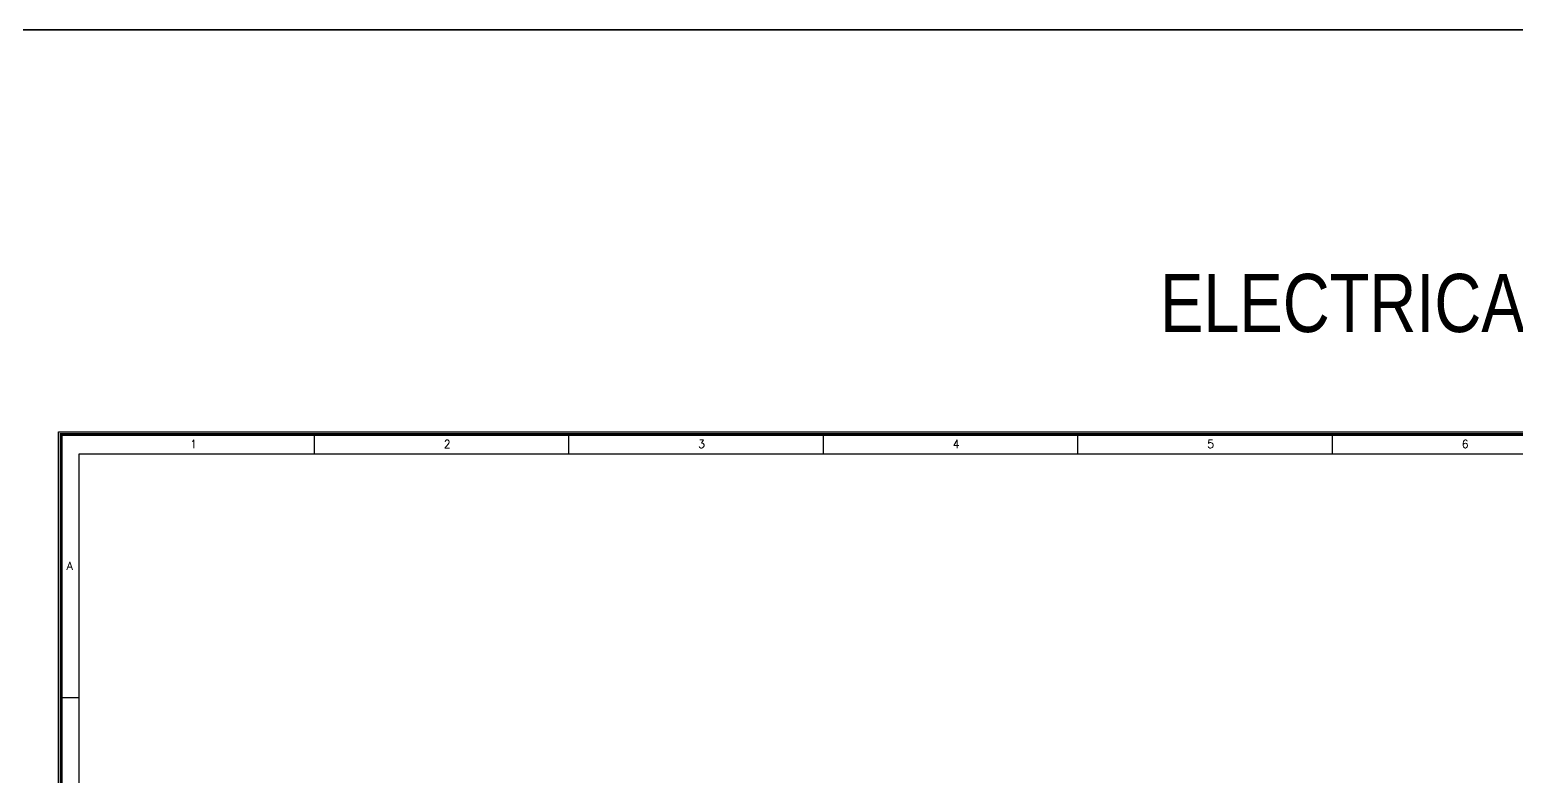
# Model space of a CAD drawing. Header units: millimetres. Extents: x 1380494 to 2061523, y -305664 to -174999.
# Drawn here: x 1539402 to 1564967, y -187836 to -174999 of the extents above; entities that cross this region are included whole.
import ezdxf
from ezdxf.enums import TextEntityAlignment as Align

# ---------------------------------------------------------------- set-up
doc = ezdxf.new("R2010")
doc.units = ezdxf.units.MM
doc.header["$LTSCALE"] = 600
doc.header["$MEASUREMENT"] = 0
doc.layers.add('AREA', color=193, linetype='Continuous', plot=False)
doc.layers.add('P-Wall', color=250, linetype='Continuous', lineweight=35)
doc.layers.add('TEXT', color=250, linetype='Continuous')
doc.layers.add('TITLE', color=7, linetype='Continuous')
doc.styles.add('ROMANS', font='romans.shx')
doc.styles.add('style1', font='swisse.ttf', dxfattribs={"width": 0.8})

# ---------------------------------------------------------------- blocks, each defined once
blk = doc.blocks.new('A$C66962185')
at = {"layer": 'TITLE', "color": 7}
for p, q in [((30.11, -140930.66), (30.11, -140928.36)), ((60.37, -140930.66), (60.37, -140928.36)), ((90.64, -140930.66), (90.64, -140928.36)), ((120.9, -140930.66), (120.9, -140928.36)), ((151.16, -140930.66), (151.16, -140928.36))]:
    blk.add_line(p, q, dxfattribs=at)
at = {"layer": 'TITLE'}
for p, q in [((2.14, -140930.66), (360.7, -140930.66)), ((2.14, -141176.03), (2.14, -140930.66))]:
    blk.add_line(p, q, dxfattribs=at)
at = {"layer": 'TITLE', "color": 0}
blk.add_line((-0.15, -140959.61), (2.14, -140959.61), dxfattribs=at)
at = {"layer": 'TITLE', "color": 7, "const_width": 0.355}
blk.add_lwpolyline([(363, -140928.36), (363, -141178.33), (0, -141178.33), (0, -140928.36)], close=True, dxfattribs=at)
at = {"layer": 'TITLE', "color": 7, "style": 'ROMANS'}
for s, p in [('1', (15.75, -140929.48)), ('2', (45.89, -140929.48)), ('3', (76.15, -140929.48)), ('4', (106.41, -140929.48)), ('5', (136.67, -140929.48)), ('6', (166.94, -140929.48))]:
    blk.add_text(s, height=0.952, dxfattribs=at).set_placement(p, align=Align.MIDDLE)
at = {"layer": 'TITLE', "color": 0, "style": 'ROMANS'}
blk.add_text('A', height=0.952, dxfattribs=at).set_placement((1.02, -140943.96), align=Align.MIDDLE)

msp = doc.modelspace()

# ---------------------------------------------------------------- linework, layer by layer
at = {"layer": 'AREA'}
for points in [[(1539896.814, -181916.04), (1592493.518, -181916.04), (1592493.518, -218162.5549), (1539896.814, -218162.5549)], [(1539941.814, -181961.04), (1592448.518, -181961.04), (1592448.518, -218117.5549), (1539941.814, -218117.5549)]]:
    msp.add_lwpolyline(points, close=True, dxfattribs=at)
at = {"layer": 'P-Wall', "color": 30, "true_color": 0xf8991e}
msp.add_lwpolyline([(1532338.5038, -174998.858), (1598775.8228, -174998.858), (1598775.8228, -224422.1168), (1532338.5038, -224422.1168)], close=True, dxfattribs=at)

# ---------------------------------------------------------------- block references
at = {"layer": 'TITLE', "xscale": 144.6465675549349, "yscale": 144.6465665108379, "zscale": 144.6465669265092}
msp.add_blockref('A$C66962185', (1539941.814, 20202843.0172), dxfattribs=at)

# ---------------------------------------------------------------- texts
at = {"layer": 'TEXT', "color": 7, "insert": (1558838.9653, -179197.3069), "char_height": 1000, "width": 15304.728896, "attachment_point": 1, "style": 'style1'}
msp.add_mtext('{\\fArial|b0|i0|c0|p34;ELECTRICAL LAYOUT\\P}', dxfattribs=at)

doc.saveas('drawing.dxf')
